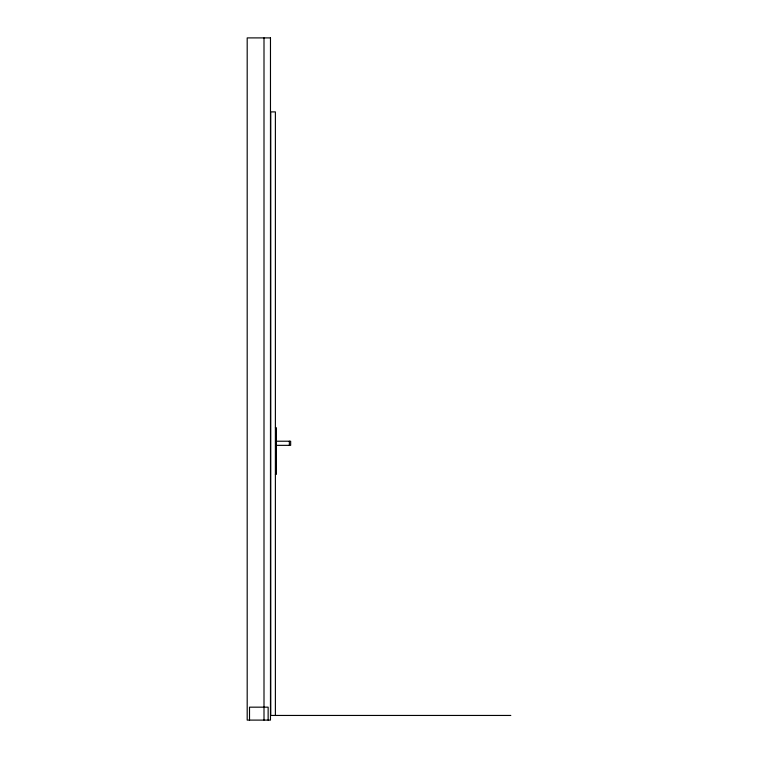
<?xml version="1.0" encoding="UTF-8"?>
<svg xmlns="http://www.w3.org/2000/svg" width="758" height="758" viewBox="0 0 758 758"><rect width="100%" height="100%" fill="white"/><g stroke="black" fill="none" stroke-linecap="round" stroke-linejoin="round"><path stroke-width="1.14" d="M275.391 427.768L276.424 427.768L276.424 474.328L275.391 474.328M276.424 441.222L290.655 441.222L290.655 445.353L276.424 445.353M510.807 715.448L270.729 715.448L270.729 111.89L275.391 111.89L275.391 715.448M289.357 441.222L289.357 445.353M268.142 720.1L268.142 707.167L249.515 707.167L249.515 720.1M264.002 37.9L264.002 720.1M270.473 37.9L247.193 37.9L247.193 720.1L270.473 720.1L270.473 37.9"/></g></svg>
